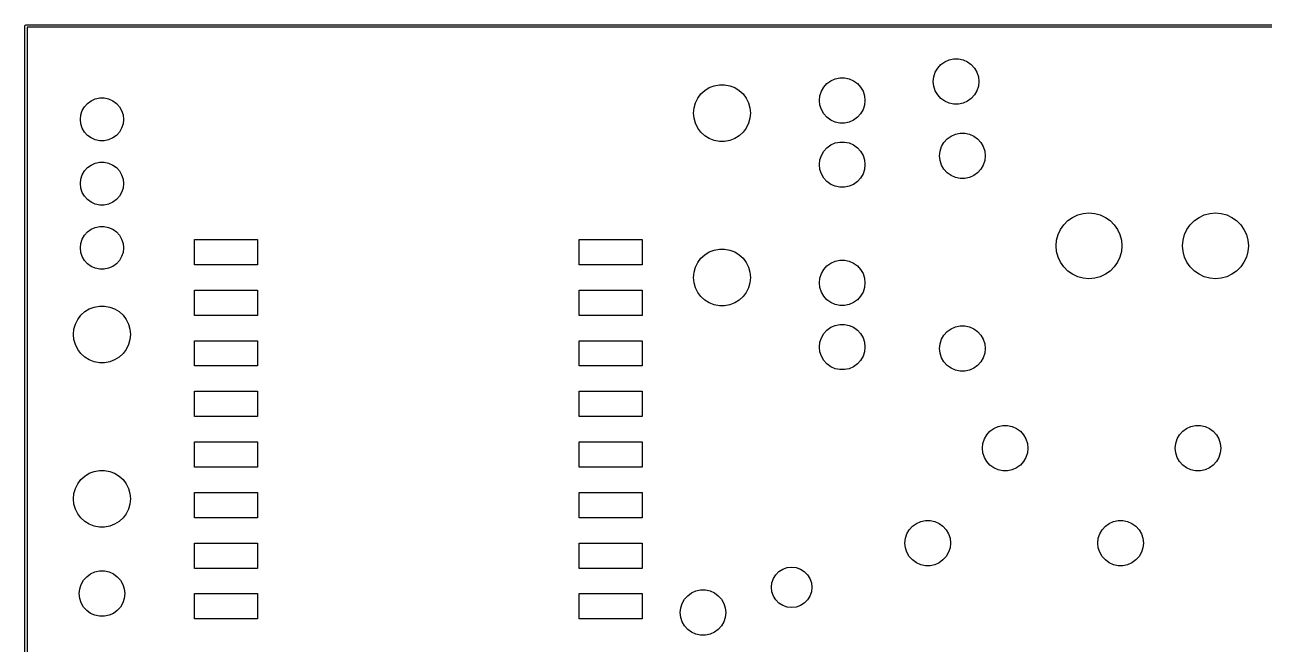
# Model space of a CAD drawing. Extents: x 132 to 232, y -86 to -36.
# Drawn here: x 131.7 to 180.68, y -60 to -35.51 of the extents above; entities that cross this region are included whole.
import ezdxf

# ---------------------------------------------------------------- set-up
doc = ezdxf.new("R2010")
doc.units = 0
doc.layers.add('BLACK', color=7, linetype='CONTINUOUS')

msp = doc.modelspace()

# ---------------------------------------------------------------- linework, layer by layer
at = {"layer": 'BLACK', "linetype": 'CONTINUOUS'}
for p, q in [((131.7, -35.56), (131.715, -35.5246)), ((131.7, -85.56), (131.7, -35.56)), ((131.715, -35.5246), (131.75, -35.51)), ((131.75, -35.51), (232.08, -35.51)), ((131.8, -35.61), (131.8, -85.51)), ((232.03, -35.61), (131.8, -35.61)), ((167.678, -37.3839), (167.772, -37.221)), ((167.772, -37.221), (167.898, -37.0812)), ((167.898, -37.0812), (168.05, -36.9706)), ((168.05, -36.9706), (168.222, -36.894)), ((168.222, -36.894), (168.406, -36.8549)), ((168.406, -36.8549), (168.594, -36.8549)), ((168.594, -36.8549), (168.778, -36.894)), ((168.778, -36.894), (168.95, -36.9706)), ((168.95, -36.9706), (169.102, -37.0812)), ((169.102, -37.0812), (169.228, -37.221)), ((169.228, -37.221), (169.322, -37.3839)), ((163.55, -37.7206), (163.722, -37.644)), ((163.722, -37.644), (163.906, -37.6049)), ((163.906, -37.6049), (164.094, -37.6049)), ((164.094, -37.6049), (164.278, -37.644)), ((164.278, -37.644), (164.45, -37.7206)), ((167.6, -37.75), (167.62, -37.5629)), ((167.62, -37.5629), (167.678, -37.3839)), ((169.322, -37.3839), (169.38, -37.5629)), ((169.38, -37.5629), (169.4, -37.75)), ((158.419, -38.2421), (158.572, -38.1022)), ((158.572, -38.1022), (158.749, -37.9929)), ((158.749, -37.9929), (158.942, -37.9179)), ((158.942, -37.9179), (159.146, -37.8798)), ((159.146, -37.8798), (159.354, -37.8798)), ((159.354, -37.8798), (159.558, -37.9179)), ((159.558, -37.9179), (159.751, -37.9929)), ((159.751, -37.9929), (159.928, -38.1022)), ((159.928, -38.1022), (160.081, -38.2421)), ((163.12, -38.3129), (163.178, -38.1339)), ((163.178, -38.1339), (163.272, -37.971)), ((163.272, -37.971), (163.398, -37.8312)), ((163.398, -37.8312), (163.55, -37.7206)), ((164.45, -37.7206), (164.602, -37.8312)), ((164.602, -37.8312), (164.728, -37.971)), ((164.728, -37.971), (164.822, -38.1339)), ((164.822, -38.1339), (164.88, -38.3129)), ((167.62, -37.9371), (167.6, -37.75)), ((167.678, -38.1161), (167.62, -37.9371)), ((167.772, -38.279), (167.678, -38.1161)), ((169.322, -38.1161), (169.228, -38.279)), ((169.38, -37.9371), (169.322, -38.1161)), ((169.4, -37.75), (169.38, -37.9371)), ((134.062, -38.7504), (134.181, -38.6183)), ((134.181, -38.6183), (134.325, -38.5139)), ((134.325, -38.5139), (134.487, -38.4416)), ((134.487, -38.4416), (134.661, -38.4047)), ((134.661, -38.4047), (134.839, -38.4047)), ((134.839, -38.4047), (135.013, -38.4416)), ((135.013, -38.4416), (135.175, -38.5139)), ((135.175, -38.5139), (135.319, -38.6183)), ((135.319, -38.6183), (135.438, -38.7504)), ((158.144, -38.7933), (158.201, -38.5936)), ((158.201, -38.5936), (158.294, -38.4078)), ((158.294, -38.4078), (158.419, -38.2421)), ((160.081, -38.2421), (160.206, -38.4078)), ((160.206, -38.4078), (160.299, -38.5936)), ((160.299, -38.5936), (160.356, -38.7933)), ((163.1, -38.5), (163.12, -38.3129)), ((163.12, -38.6871), (163.1, -38.5)), ((163.178, -38.8661), (163.12, -38.6871)), ((164.88, -38.6871), (164.822, -38.8661)), ((164.88, -38.3129), (164.9, -38.5)), ((164.9, -38.5), (164.88, -38.6871)), ((167.898, -38.4188), (167.772, -38.279)), ((168.05, -38.5294), (167.898, -38.4188)), ((168.222, -38.606), (168.05, -38.5294)), ((168.406, -38.6451), (168.222, -38.606)), ((168.594, -38.6451), (168.406, -38.6451)), ((168.778, -38.606), (168.594, -38.6451)), ((168.95, -38.5294), (168.778, -38.606)), ((169.102, -38.4188), (168.95, -38.5294)), ((169.228, -38.279), (169.102, -38.4188)), ((133.9, -39.25), (133.919, -39.0733)), ((133.919, -39.0733), (133.973, -38.9043)), ((133.973, -38.9043), (134.062, -38.7504)), ((135.438, -38.7504), (135.527, -38.9043)), ((135.527, -38.9043), (135.581, -39.0733)), ((135.581, -39.0733), (135.6, -39.25)), ((158.125, -39), (158.144, -38.7933)), ((158.144, -39.2067), (158.125, -39)), ((160.356, -38.7933), (160.375, -39)), ((160.375, -39), (160.356, -39.2067)), ((163.272, -39.029), (163.178, -38.8661)), ((163.398, -39.1688), (163.272, -39.029)), ((163.55, -39.2794), (163.398, -39.1688)), ((164.602, -39.1688), (164.45, -39.2794)), ((164.728, -39.029), (164.602, -39.1688)), ((164.822, -38.8661), (164.728, -39.029)), ((133.919, -39.4267), (133.9, -39.25)), ((133.973, -39.5957), (133.919, -39.4267)), ((134.062, -39.7496), (133.973, -39.5957)), ((135.527, -39.5957), (135.438, -39.7496)), ((135.581, -39.4267), (135.527, -39.5957)), ((135.6, -39.25), (135.581, -39.4267)), ((158.201, -39.4064), (158.144, -39.2067)), ((158.294, -39.5922), (158.201, -39.4064)), ((158.419, -39.7579), (158.294, -39.5922)), ((160.206, -39.5922), (160.081, -39.7579)), ((160.299, -39.4064), (160.206, -39.5922)), ((160.356, -39.2067), (160.299, -39.4064)), ((163.722, -39.356), (163.55, -39.2794)), ((163.906, -39.3951), (163.722, -39.356)), ((164.094, -39.3951), (163.906, -39.3951)), ((164.278, -39.356), (164.094, -39.3951)), ((164.45, -39.2794), (164.278, -39.356)), ((134.181, -39.8817), (134.062, -39.7496)), ((134.325, -39.9861), (134.181, -39.8817)), ((134.487, -40.0584), (134.325, -39.9861)), ((134.661, -40.0953), (134.487, -40.0584)), ((134.839, -40.0953), (134.661, -40.0953)), ((135.013, -40.0584), (134.839, -40.0953)), ((135.175, -39.9861), (135.013, -40.0584)), ((135.319, -39.8817), (135.175, -39.9861)), ((135.438, -39.7496), (135.319, -39.8817)), ((158.572, -39.8978), (158.419, -39.7579)), ((158.749, -40.0071), (158.572, -39.8978)), ((158.942, -40.0821), (158.749, -40.0071)), ((159.146, -40.1202), (158.942, -40.0821)), ((159.354, -40.1202), (159.146, -40.1202)), ((159.558, -40.0821), (159.354, -40.1202)), ((159.751, -40.0071), (159.558, -40.0821)), ((159.928, -39.8978), (159.751, -40.0071)), ((160.081, -39.7579), (159.928, -39.8978)), ((163.722, -40.184), (163.906, -40.1449)), ((163.906, -40.1449), (164.094, -40.1449)), ((164.094, -40.1449), (164.278, -40.184)), ((168.022, -40.161), (168.148, -40.0212)), ((168.148, -40.0212), (168.3, -39.9106)), ((168.3, -39.9106), (168.472, -39.834)), ((168.472, -39.834), (168.656, -39.7949)), ((168.656, -39.7949), (168.844, -39.7949)), ((168.844, -39.7949), (169.028, -39.834)), ((169.028, -39.834), (169.2, -39.9106)), ((169.2, -39.9106), (169.352, -40.0212)), ((169.352, -40.0212), (169.478, -40.161)), ((163.178, -40.6739), (163.272, -40.511)), ((163.272, -40.511), (163.398, -40.3712)), ((163.398, -40.3712), (163.55, -40.2606)), ((163.55, -40.2606), (163.722, -40.184)), ((164.278, -40.184), (164.45, -40.2606)), ((164.45, -40.2606), (164.602, -40.3712)), ((164.602, -40.3712), (164.728, -40.511)), ((164.728, -40.511), (164.822, -40.6739)), ((167.85, -40.69), (167.87, -40.5029)), ((167.87, -40.5029), (167.928, -40.3239)), ((167.928, -40.3239), (168.022, -40.161)), ((169.478, -40.161), (169.572, -40.3239)), ((169.572, -40.3239), (169.63, -40.5029)), ((169.63, -40.5029), (169.65, -40.69)), ((134.181, -41.1583), (134.325, -41.0539)), ((134.325, -41.0539), (134.487, -40.9816)), ((134.487, -40.9816), (134.661, -40.9447)), ((134.661, -40.9447), (134.839, -40.9447)), ((134.839, -40.9447), (135.013, -40.9816)), ((135.013, -40.9816), (135.175, -41.0539)), ((135.175, -41.0539), (135.319, -41.1583)), ((163.1, -41.04), (163.12, -40.8529)), ((163.12, -41.2271), (163.1, -41.04)), ((163.12, -40.8529), (163.178, -40.6739)), ((164.822, -40.6739), (164.88, -40.8529)), ((164.88, -40.8529), (164.9, -41.04)), ((164.9, -41.04), (164.88, -41.2271)), ((167.87, -40.8771), (167.85, -40.69)), ((167.928, -41.0561), (167.87, -40.8771)), ((168.022, -41.219), (167.928, -41.0561)), ((169.572, -41.0561), (169.478, -41.219)), ((169.63, -40.8771), (169.572, -41.0561)), ((169.65, -40.69), (169.63, -40.8771)), ((133.9, -41.79), (133.919, -41.6133)), ((133.919, -41.6133), (133.973, -41.4443)), ((133.973, -41.4443), (134.062, -41.2904)), ((134.062, -41.2904), (134.181, -41.1583)), ((135.319, -41.1583), (135.438, -41.2904)), ((135.438, -41.2904), (135.527, -41.4443)), ((135.527, -41.4443), (135.581, -41.6133)), ((135.581, -41.6133), (135.6, -41.79)), ((163.178, -41.4061), (163.12, -41.2271)), ((163.272, -41.569), (163.178, -41.4061)), ((163.398, -41.7088), (163.272, -41.569)), ((164.728, -41.569), (164.602, -41.7088)), ((164.822, -41.4061), (164.728, -41.569)), ((164.88, -41.2271), (164.822, -41.4061)), ((168.148, -41.3588), (168.022, -41.219)), ((168.3, -41.4694), (168.148, -41.3588)), ((168.472, -41.546), (168.3, -41.4694)), ((168.656, -41.5851), (168.472, -41.546)), ((168.844, -41.5851), (168.656, -41.5851)), ((169.028, -41.546), (168.844, -41.5851)), ((169.2, -41.4694), (169.028, -41.546)), ((169.352, -41.3588), (169.2, -41.4694)), ((169.478, -41.219), (169.352, -41.3588)), ((133.919, -41.9667), (133.9, -41.79)), ((133.973, -42.1357), (133.919, -41.9667)), ((135.581, -41.9667), (135.527, -42.1357)), ((135.6, -41.79), (135.581, -41.9667)), ((163.55, -41.8194), (163.398, -41.7088)), ((163.722, -41.896), (163.55, -41.8194)), ((163.906, -41.9351), (163.722, -41.896)), ((164.094, -41.9351), (163.906, -41.9351)), ((164.278, -41.896), (164.094, -41.9351)), ((164.45, -41.8194), (164.278, -41.896)), ((164.602, -41.7088), (164.45, -41.8194)), ((134.062, -42.2896), (133.973, -42.1357)), ((134.181, -42.4217), (134.062, -42.2896)), ((134.325, -42.5261), (134.181, -42.4217)), ((134.487, -42.5984), (134.325, -42.5261)), ((134.661, -42.6353), (134.487, -42.5984)), ((135.013, -42.5984), (134.839, -42.6353)), ((135.175, -42.5261), (135.013, -42.5984)), ((135.319, -42.4217), (135.175, -42.5261)), ((135.438, -42.2896), (135.319, -42.4217)), ((135.527, -42.1357), (135.438, -42.2896)), ((134.839, -42.6353), (134.661, -42.6353)), ((173.1, -43.1242), (173.305, -43.0284)), ((173.305, -43.0284), (173.524, -42.9697)), ((173.524, -42.9697), (173.75, -42.95)), ((173.75, -42.95), (173.976, -42.9697)), ((173.976, -42.9697), (174.195, -43.0284)), ((174.195, -43.0284), (174.4, -43.1242)), ((178.1, -43.1242), (178.305, -43.0284)), ((178.305, -43.0284), (178.524, -42.9697)), ((178.524, -42.9697), (178.75, -42.95)), ((178.75, -42.95), (178.976, -42.9697)), ((178.976, -42.9697), (179.195, -43.0284)), ((179.195, -43.0284), (179.4, -43.1242)), ((134.325, -43.5939), (134.487, -43.5216)), ((134.487, -43.5216), (134.661, -43.4847)), ((134.661, -43.4847), (134.839, -43.4847)), ((134.839, -43.4847), (135.013, -43.5216)), ((135.013, -43.5216), (135.175, -43.5939)), ((172.624, -43.6), (172.754, -43.4144)), ((172.754, -43.4144), (172.914, -43.2541)), ((172.914, -43.2541), (173.1, -43.1242)), ((174.4, -43.1242), (174.586, -43.2541)), ((174.586, -43.2541), (174.746, -43.4144)), ((174.746, -43.4144), (174.876, -43.6)), ((177.624, -43.6), (177.754, -43.4144)), ((177.754, -43.4144), (177.914, -43.2541)), ((177.914, -43.2541), (178.1, -43.1242)), ((179.4, -43.1242), (179.586, -43.2541)), ((179.586, -43.2541), (179.746, -43.4144)), ((179.746, -43.4144), (179.876, -43.6)), ((133.919, -44.1533), (133.973, -43.9843)), ((133.973, -43.9843), (134.062, -43.8304)), ((134.062, -43.8304), (134.181, -43.6983)), ((134.181, -43.6983), (134.325, -43.5939)), ((135.175, -43.5939), (135.319, -43.6983)), ((135.319, -43.6983), (135.438, -43.8304)), ((135.438, -43.8304), (135.527, -43.9843)), ((135.527, -43.9843), (135.581, -44.1533)), ((138.4, -45), (138.4, -44)), ((138.4, -44), (140.9, -44)), ((140.9, -44), (140.9, -45)), ((153.6, -45), (153.6, -44)), ((153.6, -44), (156.1, -44)), ((156.1, -44), (156.1, -45)), ((172.45, -44.25), (172.47, -44.0243)), ((172.47, -44.0243), (172.528, -43.8054)), ((172.528, -43.8054), (172.624, -43.6)), ((174.876, -43.6), (174.972, -43.8054)), ((174.972, -43.8054), (175.03, -44.0243)), ((175.03, -44.0243), (175.05, -44.25)), ((177.45, -44.25), (177.47, -44.0243)), ((177.47, -44.0243), (177.528, -43.8054)), ((177.528, -43.8054), (177.624, -43.6)), ((179.876, -43.6), (179.972, -43.8054)), ((179.972, -43.8054), (180.03, -44.0243)), ((180.03, -44.0243), (180.05, -44.25)), ((133.9, -44.33), (133.919, -44.1533)), ((133.919, -44.5067), (133.9, -44.33)), ((133.973, -44.6757), (133.919, -44.5067)), ((135.581, -44.5067), (135.527, -44.6757)), ((135.581, -44.1533), (135.6, -44.33)), ((135.6, -44.33), (135.581, -44.5067)), ((158.572, -44.6022), (158.749, -44.4929)), ((158.749, -44.4929), (158.942, -44.4179)), ((158.942, -44.4179), (159.146, -44.3798)), ((159.146, -44.3798), (159.354, -44.3798)), ((159.354, -44.3798), (159.558, -44.4179)), ((159.558, -44.4179), (159.751, -44.4929)), ((159.751, -44.4929), (159.928, -44.6022)), ((172.47, -44.4757), (172.45, -44.25)), ((172.528, -44.6946), (172.47, -44.4757)), ((175.03, -44.4757), (174.972, -44.6946)), ((175.05, -44.25), (175.03, -44.4757)), ((177.47, -44.4757), (177.45, -44.25)), ((177.528, -44.6946), (177.47, -44.4757)), ((180.03, -44.4757), (179.972, -44.6946)), ((180.05, -44.25), (180.03, -44.4757)), ((134.062, -44.8296), (133.973, -44.6757)), ((134.181, -44.9617), (134.062, -44.8296)), ((134.325, -45.0661), (134.181, -44.9617)), ((135.319, -44.9617), (135.175, -45.0661)), ((135.438, -44.8296), (135.319, -44.9617)), ((135.527, -44.6757), (135.438, -44.8296)), ((140.9, -45), (138.4, -45)), ((156.1, -45), (153.6, -45)), ((158.201, -45.0936), (158.294, -44.9078)), ((158.294, -44.9078), (158.419, -44.7421)), ((158.419, -44.7421), (158.572, -44.6022)), ((159.928, -44.6022), (160.081, -44.7421)), ((160.081, -44.7421), (160.206, -44.9078)), ((160.206, -44.9078), (160.299, -45.0936)), ((163.272, -45.181), (163.398, -45.0412)), ((163.398, -45.0412), (163.55, -44.9306)), ((163.55, -44.9306), (163.722, -44.854)), ((163.722, -44.854), (163.906, -44.8149)), ((163.906, -44.8149), (164.094, -44.8149)), ((164.094, -44.8149), (164.278, -44.854)), ((164.278, -44.854), (164.45, -44.9306)), ((164.45, -44.9306), (164.602, -45.0412)), ((164.602, -45.0412), (164.728, -45.181)), ((172.624, -44.9), (172.528, -44.6946)), ((172.754, -45.0856), (172.624, -44.9)), ((174.876, -44.9), (174.746, -45.0856)), ((174.972, -44.6946), (174.876, -44.9)), ((177.624, -44.9), (177.528, -44.6946)), ((177.754, -45.0856), (177.624, -44.9)), ((179.876, -44.9), (179.746, -45.0856)), ((179.972, -44.6946), (179.876, -44.9)), ((134.487, -45.1384), (134.325, -45.0661)), ((134.661, -45.1753), (134.487, -45.1384)), ((134.839, -45.1753), (134.661, -45.1753)), ((135.013, -45.1384), (134.839, -45.1753)), ((135.175, -45.0661), (135.013, -45.1384)), ((158.125, -45.5), (158.144, -45.2933)), ((158.144, -45.7067), (158.125, -45.5)), ((158.144, -45.2933), (158.201, -45.0936)), ((160.299, -45.0936), (160.356, -45.2933)), ((160.356, -45.2933), (160.375, -45.5)), ((160.375, -45.5), (160.356, -45.7067)), ((163.1, -45.71), (163.12, -45.5229)), ((163.12, -45.5229), (163.178, -45.3439)), ((163.178, -45.3439), (163.272, -45.181)), ((164.728, -45.181), (164.822, -45.3439)), ((164.822, -45.3439), (164.88, -45.5229)), ((164.88, -45.5229), (164.9, -45.71)), ((172.914, -45.2459), (172.754, -45.0856)), ((173.1, -45.3758), (172.914, -45.2459)), ((173.305, -45.4716), (173.1, -45.3758)), ((173.524, -45.5302), (173.305, -45.4716)), ((173.75, -45.55), (173.524, -45.5302)), ((173.976, -45.5302), (173.75, -45.55)), ((174.195, -45.4716), (173.976, -45.5302)), ((174.4, -45.3758), (174.195, -45.4716)), ((174.586, -45.2459), (174.4, -45.3758)), ((174.746, -45.0856), (174.586, -45.2459)), ((177.914, -45.2459), (177.754, -45.0856)), ((178.1, -45.3758), (177.914, -45.2459)), ((178.305, -45.4716), (178.1, -45.3758)), ((178.524, -45.5302), (178.305, -45.4716)), ((178.75, -45.55), (178.524, -45.5302)), ((178.976, -45.5302), (178.75, -45.55)), ((179.195, -45.4716), (178.976, -45.5302)), ((179.4, -45.3758), (179.195, -45.4716)), ((179.586, -45.2459), (179.4, -45.3758)), ((179.746, -45.0856), (179.586, -45.2459)), ((138.4, -47), (138.4, -46)), ((138.4, -46), (140.9, -46)), ((140.9, -46), (140.9, -47)), ((153.6, -47), (153.6, -46)), ((153.6, -46), (156.1, -46)), ((156.1, -46), (156.1, -47)), ((158.201, -45.9064), (158.144, -45.7067)), ((158.294, -46.0922), (158.201, -45.9064)), ((160.299, -45.9064), (160.206, -46.0922)), ((160.356, -45.7067), (160.299, -45.9064)), ((163.12, -45.8971), (163.1, -45.71)), ((163.178, -46.0761), (163.12, -45.8971)), ((164.88, -45.8971), (164.822, -46.0761)), ((164.9, -45.71), (164.88, -45.8971)), ((158.419, -46.2579), (158.294, -46.0922)), ((158.572, -46.3978), (158.419, -46.2579)), ((158.749, -46.5071), (158.572, -46.3978)), ((158.942, -46.5821), (158.749, -46.5071)), ((159.751, -46.5071), (159.558, -46.5821)), ((159.928, -46.3978), (159.751, -46.5071)), ((160.081, -46.2579), (159.928, -46.3978)), ((160.206, -46.0922), (160.081, -46.2579)), ((163.272, -46.239), (163.178, -46.0761)), ((163.398, -46.3788), (163.272, -46.239)), ((163.55, -46.4894), (163.398, -46.3788)), ((163.722, -46.566), (163.55, -46.4894)), ((164.45, -46.4894), (164.278, -46.566)), ((164.602, -46.3788), (164.45, -46.4894)), ((164.728, -46.239), (164.602, -46.3788)), ((164.822, -46.0761), (164.728, -46.239)), ((133.794, -47.1578), (133.919, -46.9921)), ((133.919, -46.9921), (134.072, -46.8522)), ((134.072, -46.8522), (134.249, -46.7429)), ((134.249, -46.7429), (134.442, -46.6679)), ((134.442, -46.6679), (134.646, -46.6298)), ((134.646, -46.6298), (134.854, -46.6298)), ((134.854, -46.6298), (135.058, -46.6679)), ((135.058, -46.6679), (135.251, -46.7429)), ((135.251, -46.7429), (135.428, -46.8522)), ((135.428, -46.8522), (135.581, -46.9921)), ((135.581, -46.9921), (135.706, -47.1578)), ((140.9, -47), (138.4, -47)), ((156.1, -47), (153.6, -47)), ((159.146, -46.6202), (158.942, -46.5821)), ((159.354, -46.6202), (159.146, -46.6202)), ((159.558, -46.5821), (159.354, -46.6202)), ((163.906, -46.6051), (163.722, -46.566)), ((164.094, -46.6051), (163.906, -46.6051)), ((164.278, -46.566), (164.094, -46.6051)), ((133.644, -47.5433), (133.701, -47.3436)), ((133.701, -47.3436), (133.794, -47.1578)), ((135.706, -47.1578), (135.799, -47.3436)), ((135.799, -47.3436), (135.856, -47.5433)), ((163.398, -47.5812), (163.55, -47.4706)), ((163.55, -47.4706), (163.722, -47.394)), ((163.722, -47.394), (163.906, -47.3549)), ((163.906, -47.3549), (164.094, -47.3549)), ((164.094, -47.3549), (164.278, -47.394)), ((164.278, -47.394), (164.45, -47.4706)), ((164.45, -47.4706), (164.602, -47.5812)), ((168.3, -47.5306), (168.472, -47.454)), ((168.472, -47.454), (168.656, -47.4149)), ((168.656, -47.4149), (168.844, -47.4149)), ((168.844, -47.4149), (169.028, -47.454)), ((169.028, -47.454), (169.2, -47.5306)), ((133.625, -47.75), (133.644, -47.5433)), ((133.644, -47.9567), (133.625, -47.75)), ((133.701, -48.1564), (133.644, -47.9567)), ((135.856, -47.9567), (135.799, -48.1564)), ((135.856, -47.5433), (135.875, -47.75)), ((135.875, -47.75), (135.856, -47.9567)), ((163.12, -48.0629), (163.178, -47.8839)), ((163.178, -47.8839), (163.272, -47.721)), ((163.272, -47.721), (163.398, -47.5812)), ((164.602, -47.5812), (164.728, -47.721)), ((164.728, -47.721), (164.822, -47.8839)), ((164.822, -47.8839), (164.88, -48.0629)), ((167.87, -48.1229), (167.928, -47.9439)), ((167.928, -47.9439), (168.022, -47.781)), ((168.022, -47.781), (168.148, -47.6412)), ((168.148, -47.6412), (168.3, -47.5306)), ((169.2, -47.5306), (169.352, -47.6412)), ((169.352, -47.6412), (169.478, -47.781)), ((169.478, -47.781), (169.572, -47.9439)), ((169.572, -47.9439), (169.63, -48.1229)), ((133.794, -48.3422), (133.701, -48.1564)), ((133.919, -48.5079), (133.794, -48.3422)), ((135.706, -48.3422), (135.581, -48.5079)), ((135.799, -48.1564), (135.706, -48.3422)), ((138.4, -49), (138.4, -48)), ((138.4, -48), (140.9, -48)), ((140.9, -48), (140.9, -49)), ((153.6, -49), (153.6, -48)), ((153.6, -48), (156.1, -48)), ((156.1, -48), (156.1, -49)), ((163.1, -48.25), (163.12, -48.0629)), ((163.12, -48.4371), (163.1, -48.25)), ((163.178, -48.6161), (163.12, -48.4371)), ((164.88, -48.4371), (164.822, -48.6161)), ((164.88, -48.0629), (164.9, -48.25)), ((164.9, -48.25), (164.88, -48.4371)), ((167.85, -48.31), (167.87, -48.1229)), ((167.87, -48.4971), (167.85, -48.31)), ((169.63, -48.1229), (169.65, -48.31)), ((169.65, -48.31), (169.63, -48.4971)), ((134.072, -48.6478), (133.919, -48.5079)), ((134.249, -48.7571), (134.072, -48.6478)), ((134.442, -48.8321), (134.249, -48.7571)), ((134.646, -48.8702), (134.442, -48.8321)), ((134.854, -48.8702), (134.646, -48.8702)), ((135.058, -48.8321), (134.854, -48.8702)), ((135.251, -48.7571), (135.058, -48.8321)), ((135.428, -48.6478), (135.251, -48.7571)), ((135.581, -48.5079), (135.428, -48.6478)), ((163.272, -48.779), (163.178, -48.6161)), ((163.398, -48.9188), (163.272, -48.779)), ((163.55, -49.0294), (163.398, -48.9188)), ((164.602, -48.9188), (164.45, -49.0294)), ((164.728, -48.779), (164.602, -48.9188)), ((164.822, -48.6161), (164.728, -48.779)), ((167.928, -48.6761), (167.87, -48.4971)), ((168.022, -48.839), (167.928, -48.6761)), ((168.148, -48.9788), (168.022, -48.839)), ((169.478, -48.839), (169.352, -48.9788)), ((169.572, -48.6761), (169.478, -48.839)), ((169.63, -48.4971), (169.572, -48.6761)), ((140.9, -49), (138.4, -49)), ((156.1, -49), (153.6, -49)), ((163.722, -49.106), (163.55, -49.0294)), ((163.906, -49.1451), (163.722, -49.106)), ((164.094, -49.1451), (163.906, -49.1451)), ((164.278, -49.106), (164.094, -49.1451)), ((164.45, -49.0294), (164.278, -49.106)), ((168.3, -49.0894), (168.148, -48.9788)), ((168.472, -49.166), (168.3, -49.0894)), ((168.656, -49.2051), (168.472, -49.166)), ((168.844, -49.2051), (168.656, -49.2051)), ((169.028, -49.166), (168.844, -49.2051)), ((169.2, -49.0894), (169.028, -49.166)), ((169.352, -48.9788), (169.2, -49.0894)), ((138.4, -51), (138.4, -50)), ((138.4, -50), (140.9, -50)), ((140.9, -50), (140.9, -51)), ((153.6, -51), (153.6, -50)), ((153.6, -50), (156.1, -50)), ((156.1, -50), (156.1, -51)), ((140.9, -51), (138.4, -51)), ((156.1, -51), (153.6, -51)), ((169.99, -51.4706), (170.162, -51.394)), ((170.162, -51.394), (170.346, -51.3549)), ((170.346, -51.3549), (170.534, -51.3549)), ((170.534, -51.3549), (170.718, -51.394)), ((170.718, -51.394), (170.89, -51.4706)), ((177.61, -51.4706), (177.782, -51.394)), ((177.782, -51.394), (177.966, -51.3549)), ((177.966, -51.3549), (178.154, -51.3549)), ((178.154, -51.3549), (178.338, -51.394)), ((178.338, -51.394), (178.51, -51.4706)), ((169.56, -52.0629), (169.618, -51.8839)), ((169.618, -51.8839), (169.712, -51.721)), ((169.712, -51.721), (169.838, -51.5812)), ((169.838, -51.5812), (169.99, -51.4706)), ((170.89, -51.4706), (171.042, -51.5812)), ((171.042, -51.5812), (171.168, -51.721)), ((171.168, -51.721), (171.262, -51.8839)), ((171.262, -51.8839), (171.32, -52.0629)), ((177.18, -52.0629), (177.238, -51.8839)), ((177.238, -51.8839), (177.332, -51.721)), ((177.332, -51.721), (177.458, -51.5812)), ((177.458, -51.5812), (177.61, -51.4706)), ((178.51, -51.4706), (178.662, -51.5812)), ((178.662, -51.5812), (178.788, -51.721)), ((178.788, -51.721), (178.882, -51.8839)), ((178.882, -51.8839), (178.94, -52.0629)), ((138.4, -53), (138.4, -52)), ((138.4, -52), (140.9, -52)), ((140.9, -52), (140.9, -53)), ((153.6, -53), (153.6, -52)), ((153.6, -52), (156.1, -52)), ((156.1, -52), (156.1, -53)), ((169.54, -52.25), (169.56, -52.0629)), ((169.56, -52.4371), (169.54, -52.25)), ((171.32, -52.0629), (171.34, -52.25)), ((171.34, -52.25), (171.32, -52.4371)), ((177.16, -52.25), (177.18, -52.0629)), ((177.18, -52.4371), (177.16, -52.25)), ((178.94, -52.0629), (178.96, -52.25)), ((178.96, -52.25), (178.94, -52.4371)), ((169.618, -52.6161), (169.56, -52.4371)), ((169.712, -52.779), (169.618, -52.6161)), ((169.838, -52.9188), (169.712, -52.779)), ((171.168, -52.779), (171.042, -52.9188)), ((171.262, -52.6161), (171.168, -52.779)), ((171.32, -52.4371), (171.262, -52.6161)), ((177.238, -52.6161), (177.18, -52.4371)), ((177.332, -52.779), (177.238, -52.6161)), ((177.458, -52.9188), (177.332, -52.779)), ((178.788, -52.779), (178.662, -52.9188)), ((178.882, -52.6161), (178.788, -52.779)), ((178.94, -52.4371), (178.882, -52.6161)), ((133.919, -53.4921), (134.072, -53.3522)), ((134.072, -53.3522), (134.249, -53.2429)), ((134.249, -53.2429), (134.442, -53.1679)), ((134.442, -53.1679), (134.646, -53.1298)), ((134.646, -53.1298), (134.854, -53.1298)), ((134.854, -53.1298), (135.058, -53.1679)), ((135.058, -53.1679), (135.251, -53.2429)), ((135.251, -53.2429), (135.428, -53.3522)), ((135.428, -53.3522), (135.581, -53.4921)), ((140.9, -53), (138.4, -53)), ((156.1, -53), (153.6, -53)), ((169.99, -53.0294), (169.838, -52.9188)), ((170.162, -53.106), (169.99, -53.0294)), ((170.346, -53.1451), (170.162, -53.106)), ((170.534, -53.1451), (170.346, -53.1451)), ((170.718, -53.106), (170.534, -53.1451)), ((170.89, -53.0294), (170.718, -53.106)), ((171.042, -52.9188), (170.89, -53.0294)), ((177.61, -53.0294), (177.458, -52.9188)), ((177.782, -53.106), (177.61, -53.0294)), ((177.966, -53.1451), (177.782, -53.106)), ((178.154, -53.1451), (177.966, -53.1451)), ((178.338, -53.106), (178.154, -53.1451)), ((178.51, -53.0294), (178.338, -53.106)), ((178.662, -52.9188), (178.51, -53.0294)), ((133.644, -54.0433), (133.701, -53.8436)), ((133.701, -53.8436), (133.794, -53.6578)), ((133.794, -53.6578), (133.919, -53.4921)), ((135.581, -53.4921), (135.706, -53.6578)), ((135.706, -53.6578), (135.799, -53.8436)), ((135.799, -53.8436), (135.856, -54.0433)), ((133.625, -54.25), (133.644, -54.0433)), ((133.644, -54.4567), (133.625, -54.25)), ((135.856, -54.0433), (135.875, -54.25)), ((135.875, -54.25), (135.856, -54.4567)), ((138.4, -55), (138.4, -54)), ((138.4, -54), (140.9, -54)), ((140.9, -54), (140.9, -55)), ((153.6, -55), (153.6, -54)), ((153.6, -54), (156.1, -54)), ((156.1, -54), (156.1, -55)), ((133.701, -54.6564), (133.644, -54.4567)), ((133.794, -54.8422), (133.701, -54.6564)), ((133.919, -55.0079), (133.794, -54.8422)), ((135.706, -54.8422), (135.581, -55.0079)), ((135.799, -54.6564), (135.706, -54.8422)), ((135.856, -54.4567), (135.799, -54.6564)), ((134.072, -55.1478), (133.919, -55.0079)), ((134.249, -55.2571), (134.072, -55.1478)), ((134.442, -55.3321), (134.249, -55.2571)), ((134.646, -55.3702), (134.442, -55.3321)), ((135.058, -55.3321), (134.854, -55.3702)), ((135.251, -55.2571), (135.058, -55.3321)), ((135.428, -55.1478), (135.251, -55.2571)), ((135.581, -55.0079), (135.428, -55.1478)), ((140.9, -55), (138.4, -55)), ((156.1, -55), (153.6, -55)), ((166.652, -55.471), (166.778, -55.3312)), ((166.778, -55.3312), (166.93, -55.2206)), ((166.93, -55.2206), (167.102, -55.144)), ((167.102, -55.144), (167.286, -55.1049)), ((167.286, -55.1049), (167.474, -55.1049)), ((167.474, -55.1049), (167.658, -55.144)), ((167.658, -55.144), (167.83, -55.2206)), ((167.83, -55.2206), (167.982, -55.3312)), ((167.982, -55.3312), (168.108, -55.471)), ((174.272, -55.471), (174.398, -55.3312)), ((174.398, -55.3312), (174.55, -55.2206)), ((174.55, -55.2206), (174.722, -55.144)), ((174.722, -55.144), (174.906, -55.1049)), ((174.906, -55.1049), (175.094, -55.1049)), ((175.094, -55.1049), (175.278, -55.144)), ((175.278, -55.144), (175.45, -55.2206)), ((175.45, -55.2206), (175.602, -55.3312)), ((175.602, -55.3312), (175.728, -55.471)), ((134.854, -55.3702), (134.646, -55.3702)), ((166.48, -56), (166.5, -55.8129)), ((166.5, -55.8129), (166.558, -55.6339)), ((166.558, -55.6339), (166.652, -55.471)), ((168.108, -55.471), (168.202, -55.6339)), ((168.202, -55.6339), (168.26, -55.8129)), ((168.26, -55.8129), (168.28, -56)), ((174.1, -56), (174.12, -55.8129)), ((174.12, -55.8129), (174.178, -55.6339)), ((174.178, -55.6339), (174.272, -55.471)), ((175.728, -55.471), (175.822, -55.6339)), ((175.822, -55.6339), (175.88, -55.8129)), ((175.88, -55.8129), (175.9, -56)), ((138.4, -57), (138.4, -56)), ((138.4, -56), (140.9, -56)), ((140.9, -56), (140.9, -57)), ((153.6, -57), (153.6, -56)), ((153.6, -56), (156.1, -56)), ((156.1, -56), (156.1, -57)), ((166.5, -56.1871), (166.48, -56)), ((166.558, -56.3661), (166.5, -56.1871)), ((168.26, -56.1871), (168.202, -56.3661)), ((168.28, -56), (168.26, -56.1871)), ((174.12, -56.1871), (174.1, -56)), ((174.178, -56.3661), (174.12, -56.1871)), ((175.88, -56.1871), (175.822, -56.3661)), ((175.9, -56), (175.88, -56.1871)), ((166.652, -56.529), (166.558, -56.3661)), ((166.778, -56.6688), (166.652, -56.529)), ((166.93, -56.7794), (166.778, -56.6688)), ((167.102, -56.856), (166.93, -56.7794)), ((167.83, -56.7794), (167.658, -56.856)), ((167.982, -56.6688), (167.83, -56.7794)), ((168.108, -56.529), (167.982, -56.6688)), ((168.202, -56.3661), (168.108, -56.529)), ((174.272, -56.529), (174.178, -56.3661)), ((174.398, -56.6688), (174.272, -56.529)), ((174.55, -56.7794), (174.398, -56.6688)), ((174.722, -56.856), (174.55, -56.7794)), ((175.45, -56.7794), (175.278, -56.856)), ((175.602, -56.6688), (175.45, -56.7794)), ((175.728, -56.529), (175.602, -56.6688)), ((175.822, -56.3661), (175.728, -56.529)), ((134.148, -57.3312), (134.3, -57.2206)), ((134.3, -57.2206), (134.472, -57.144)), ((134.472, -57.144), (134.656, -57.1049)), ((134.656, -57.1049), (134.844, -57.1049)), ((134.844, -57.1049), (135.028, -57.144)), ((135.028, -57.144), (135.2, -57.2206)), ((135.2, -57.2206), (135.352, -57.3312)), ((140.9, -57), (138.4, -57)), ((156.1, -57), (153.6, -57)), ((161.279, -57.4029), (161.375, -57.2512)), ((161.375, -57.2512), (161.501, -57.1245)), ((161.501, -57.1245), (161.653, -57.0292)), ((161.653, -57.0292), (161.822, -56.9701)), ((161.822, -56.9701), (162, -56.95)), ((162, -56.95), (162.178, -56.9701)), ((162.178, -56.9701), (162.347, -57.0292)), ((162.347, -57.0292), (162.499, -57.1245)), ((162.499, -57.1245), (162.625, -57.2512)), ((162.625, -57.2512), (162.721, -57.4029)), ((167.286, -56.8951), (167.102, -56.856)), ((167.474, -56.8951), (167.286, -56.8951)), ((167.658, -56.856), (167.474, -56.8951)), ((174.906, -56.8951), (174.722, -56.856)), ((175.094, -56.8951), (174.906, -56.8951)), ((175.278, -56.856), (175.094, -56.8951)), ((133.87, -57.8129), (133.928, -57.6339)), ((133.928, -57.6339), (134.022, -57.471)), ((134.022, -57.471), (134.148, -57.3312)), ((135.352, -57.3312), (135.478, -57.471)), ((135.478, -57.471), (135.572, -57.6339)), ((135.572, -57.6339), (135.63, -57.8129)), ((161.2, -57.75), (161.22, -57.572)), ((161.22, -57.928), (161.2, -57.75)), ((161.22, -57.572), (161.279, -57.4029)), ((162.721, -57.4029), (162.78, -57.572)), ((162.78, -57.572), (162.8, -57.75)), ((162.8, -57.75), (162.78, -57.928)), ((133.85, -58), (133.87, -57.8129)), ((133.87, -58.1871), (133.85, -58)), ((133.928, -58.3661), (133.87, -58.1871)), ((135.63, -58.1871), (135.572, -58.3661)), ((135.63, -57.8129), (135.65, -58)), ((135.65, -58), (135.63, -58.1871)), ((138.4, -59), (138.4, -58)), ((138.4, -58), (140.9, -58)), ((140.9, -58), (140.9, -59)), ((153.6, -59), (153.6, -58)), ((153.6, -58), (156.1, -58)), ((156.1, -58), (156.1, -59)), ((157.678, -58.3839), (157.772, -58.221)), ((157.772, -58.221), (157.898, -58.0812)), ((157.898, -58.0812), (158.05, -57.9706)), ((158.05, -57.9706), (158.222, -57.894)), ((158.222, -57.894), (158.406, -57.8549)), ((158.406, -57.8549), (158.594, -57.8549)), ((158.594, -57.8549), (158.778, -57.894)), ((158.778, -57.894), (158.95, -57.9706)), ((158.95, -57.9706), (159.102, -58.0812)), ((159.102, -58.0812), (159.228, -58.221)), ((159.228, -58.221), (159.322, -58.3839)), ((161.279, -58.0971), (161.22, -57.928)), ((161.375, -58.2488), (161.279, -58.0971)), ((161.501, -58.3755), (161.375, -58.2488)), ((162.625, -58.2488), (162.499, -58.3755)), ((162.721, -58.0971), (162.625, -58.2488)), ((162.78, -57.928), (162.721, -58.0971)), ((134.022, -58.529), (133.928, -58.3661)), ((134.148, -58.6688), (134.022, -58.529)), ((134.3, -58.7794), (134.148, -58.6688)), ((135.352, -58.6688), (135.2, -58.7794)), ((135.478, -58.529), (135.352, -58.6688)), ((135.572, -58.3661), (135.478, -58.529)), ((157.6, -58.75), (157.62, -58.5629)), ((157.62, -58.9371), (157.6, -58.75)), ((157.62, -58.5629), (157.678, -58.3839)), ((159.322, -58.3839), (159.38, -58.5629)), ((159.38, -58.5629), (159.4, -58.75)), ((159.4, -58.75), (159.38, -58.9371)), ((161.653, -58.4708), (161.501, -58.3755)), ((161.822, -58.5299), (161.653, -58.4708)), ((162, -58.55), (161.822, -58.5299)), ((162.178, -58.5299), (162, -58.55)), ((162.347, -58.4708), (162.178, -58.5299)), ((162.499, -58.3755), (162.347, -58.4708)), ((134.472, -58.856), (134.3, -58.7794)), ((134.656, -58.8951), (134.472, -58.856)), ((134.844, -58.8951), (134.656, -58.8951)), ((135.028, -58.856), (134.844, -58.8951)), ((135.2, -58.7794), (135.028, -58.856)), ((140.9, -59), (138.4, -59)), ((156.1, -59), (153.6, -59)), ((157.678, -59.1161), (157.62, -58.9371)), ((157.772, -59.279), (157.678, -59.1161)), ((159.322, -59.1161), (159.228, -59.279)), ((159.38, -58.9371), (159.322, -59.1161)), ((157.898, -59.4188), (157.772, -59.279)), ((158.05, -59.5294), (157.898, -59.4188)), ((158.222, -59.606), (158.05, -59.5294)), ((158.406, -59.6451), (158.222, -59.606)), ((158.594, -59.6451), (158.406, -59.6451)), ((158.778, -59.606), (158.594, -59.6451)), ((158.95, -59.5294), (158.778, -59.606)), ((159.102, -59.4188), (158.95, -59.5294)), ((159.228, -59.279), (159.102, -59.4188))]:
    msp.add_line(p, q, dxfattribs=at)

doc.saveas('drawing.dxf')
